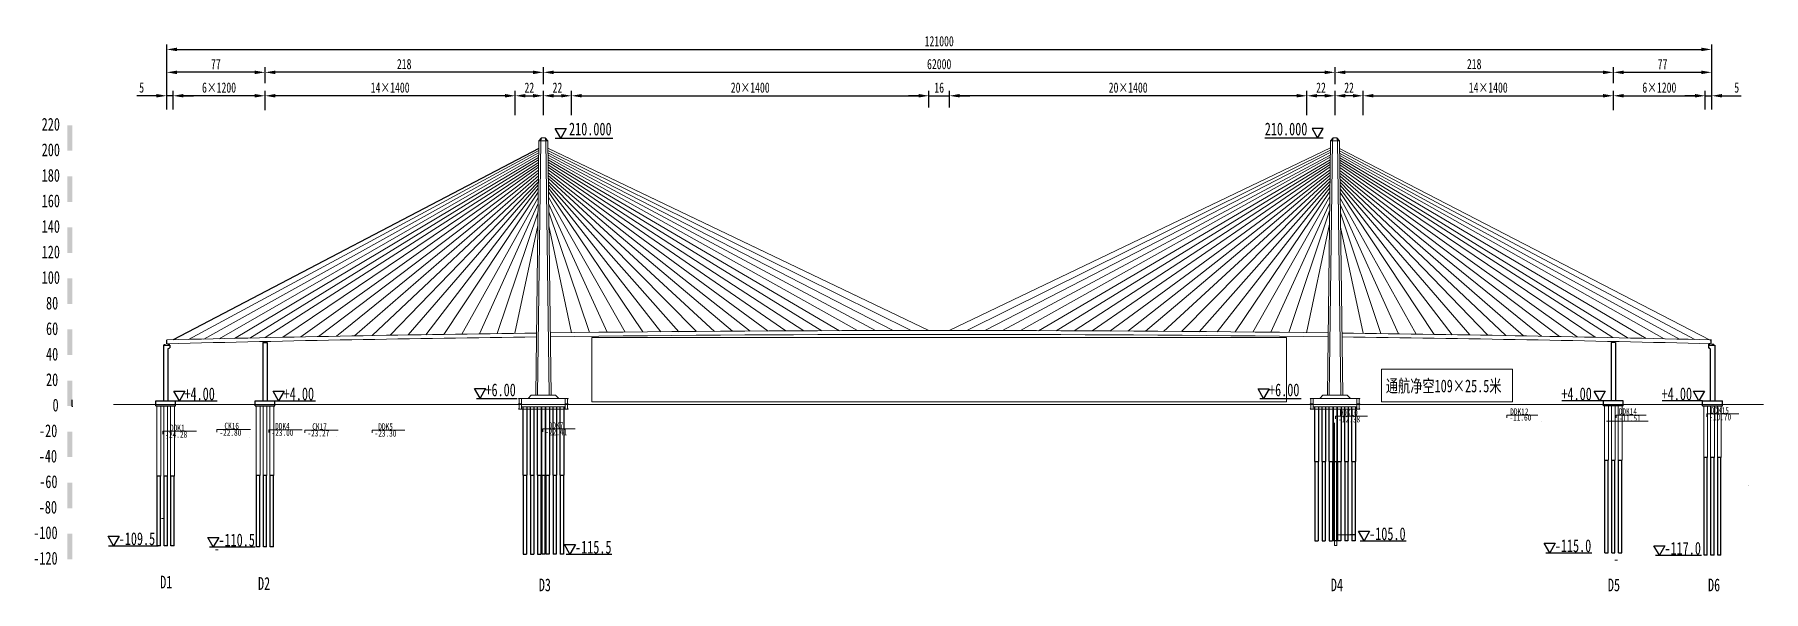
# Model space of a CAD drawing. Header units: millimetres. Extents: x 790 to 2144, y 618 to 1054.
import ezdxf

# ---------------------------------------------------------------- set-up
doc = ezdxf.new("R2010")
doc.units = ezdxf.units.MM
doc.header["$PDMODE"] = 99
doc.header["$PDSIZE"] = -50
doc.linetypes.add('dzdm$0$RICAD_LTYPE1', pattern=[0])
for name, color, linetype, lineweight in [('CX', 3, 'Continuous', 13), ('dzdm$0$GiCAD_Hatch', 7, 'Continuous', 9), ('dzdm$0$GiCAD_ZuanKong', 7, 'Continuous', 9), ('dzdm$0$LAYER8', 7, 'Continuous', 9), ('dzdm$0$PMT_CH', 7, 'Continuous', 9), ('dzdm$0$图层PMX', 7, 'Continuous', 9), ('RED', 1, 'Continuous', 13), ('SUO', 8, 'Continuous', 15), ('XX', 4, 'Continuous', 13), ('轮廓线', 1, 'Continuous', 13)]:
    doc.layers.add(name, color=color, linetype=linetype, lineweight=lineweight)
doc.styles.add('dzdm$0$Standard', font='', dxfattribs={"width": 0.7, "height": 3})
doc.styles.get("Standard").update_dxf_attribs({"font": '', "width": 0.7})
doc.styles.get('dzdm$0$Standard').set_extended_font_data('FangSong_GB2312')
doc.styles.get('Standard').set_extended_font_data('FangSong_GB2312')
doc.dimstyles.get("Standard").update_dxf_attribs({"dimscale": 4, "dimtxt": 2, "dimasz": 2, "dimexe": 1, "dimexo": 1, "dimgap": 0.6, "dimtad": 1, "dimdec": 0, "dimdsep": 46, "dimtxsty": 'Standard', "dimcen": 0.09, "dimclrd": 3, "dimclre": 3, "dimclrt": 7, "dimadec": 4, "dimazin": 2, "dimtfac": 1, "dimtdec": 0, "dimtmove": 0, "dimatfit": 3, "dimfxl": 0.18, "dimtolj": 1, "dimtzin": 0, "dimarcsym": 0})

# ---------------------------------------------------------------- blocks, each defined once
blk = doc.blocks.new('*D18')
at = {"color": 3, "lineweight": -2, "transparency": 16777216}
for p, q in [((893.6, 1010.5), (893.6, 1046.7)), ((901.6, 1042.7), (2095.6, 1042.7)), ((2103.6, 1010.5), (2103.6, 1046.7))]:
    blk.add_line(p, q, dxfattribs=at)
at = {"color": 3, "transparency": 16777216}
for points in [[(901.6, 1044.1), (901.6, 1041.4), (893.6, 1042.7)], [(2095.6, 1044.1), (2095.6, 1041.4), (2103.6, 1042.7)]]:
    blk.add_solid(points, dxfattribs=at)
at = {"layer": 'Defpoints', "color": 0, "transparency": 16777216}
for p in [(2103.6, 1042.7), (893.6, 1006.5), (2103.6, 1006.5)]:
    blk.add_point(p, dxfattribs=at)
at = {"color": 7, "transparency": 16777216, "insert": (1498.6, 1049.1), "char_height": 8, "attachment_point": 5}
blk.add_mtext('\\A1;121000', dxfattribs=at)
blk = doc.blocks.new('*D19')
at = {"color": 3, "lineweight": -2, "transparency": 16777216}
for p, q in [((1188.6, 1015.4), (1188.6, 1028.8)), ((1196.6, 1024.8), (1800.6, 1024.8)), ((1808.6, 1015.4), (1808.6, 1028.8))]:
    blk.add_line(p, q, dxfattribs=at)
at = {"color": 3, "transparency": 16777216}
for points in [[(1196.6, 1026.1), (1196.6, 1023.4), (1188.6, 1024.8)], [(1800.6, 1026.1), (1800.6, 1023.4), (1808.6, 1024.8)]]:
    blk.add_solid(points, dxfattribs=at)
at = {"layer": 'Defpoints', "color": 0, "transparency": 16777216}
for p in [(1808.6, 1024.8), (1188.6, 1011.4), (1808.6, 1011.4)]:
    blk.add_point(p, dxfattribs=at)
at = {"color": 7, "transparency": 16777216, "insert": (1498.6, 1031.2), "char_height": 8, "attachment_point": 5}
blk.add_mtext('\\A1;62000', dxfattribs=at)
blk = doc.blocks.new('*D1')
at = {"color": 3, "lineweight": -2, "transparency": 16777216}
for p, q in [((1210.6, 991.2), (1210.6, 1010.4)), ((1218.6, 1006.4), (1482.6, 1006.4)), ((1490.6, 997.2), (1490.6, 1010.4))]:
    blk.add_line(p, q, dxfattribs=at)
at = {"color": 3, "transparency": 16777216}
for points in [[(1218.6, 1007.8), (1218.6, 1005.1), (1210.6, 1006.4)], [(1482.6, 1007.8), (1482.6, 1005.1), (1490.6, 1006.4)]]:
    blk.add_solid(points, dxfattribs=at)
at = {"layer": 'Defpoints', "color": 0, "transparency": 16777216}
for p in [(1490.6, 1006.4), (1490.6, 993.2), (1210.6, 987.2)]:
    blk.add_point(p, dxfattribs=at)
at = {"color": 7, "transparency": 16777216, "insert": (1350.6, 1012.8), "char_height": 8, "attachment_point": 5}
blk.add_mtext('\\A1;20×1400', dxfattribs=at)
blk = doc.blocks.new('*D2')
at = {"color": 3, "lineweight": -2, "transparency": 16777216}
for p, q in [((1506.6, 997.2), (1506.6, 1010.4)), ((1778.6, 1006.4), (1514.6, 1006.4)), ((1786.6, 991.2), (1786.6, 1010.4))]:
    blk.add_line(p, q, dxfattribs=at)
at = {"color": 3, "transparency": 16777216}
for points in [[(1514.6, 1007.8), (1514.6, 1005.1), (1506.6, 1006.4)], [(1778.6, 1007.8), (1778.6, 1005.1), (1786.6, 1006.4)]]:
    blk.add_solid(points, dxfattribs=at)
at = {"layer": 'Defpoints', "color": 0, "transparency": 16777216}
for p in [(1506.6, 1006.4), (1506.6, 993.2), (1786.6, 987.2)]:
    blk.add_point(p, dxfattribs=at)
at = {"color": 7, "transparency": 16777216, "insert": (1646.6, 1012.8), "char_height": 8, "attachment_point": 5}
blk.add_mtext('\\A1;20×1400', dxfattribs=at)
blk = doc.blocks.new('*D3')
at = {"color": 3, "lineweight": -2, "transparency": 16777216}
for p, q in [((1482.6, 1006.4), (1474.6, 1006.4)), ((1490.6, 997.2), (1490.6, 1010.4)), ((1490.6, 1006.4), (1506.6, 1006.4)), ((1506.6, 997.2), (1506.6, 1010.4)), ((1514.6, 1006.4), (1522.6, 1006.4))]:
    blk.add_line(p, q, dxfattribs=at)
at = {"color": 3, "transparency": 16777216}
for points in [[(1482.6, 1007.8), (1482.6, 1005.1), (1490.6, 1006.4)], [(1514.6, 1007.8), (1514.6, 1005.1), (1506.6, 1006.4)]]:
    blk.add_solid(points, dxfattribs=at)
at = {"layer": 'Defpoints', "color": 0, "transparency": 16777216}
for p in [(1506.6, 1006.4), (1490.6, 993.2), (1506.6, 993.2)]:
    blk.add_point(p, dxfattribs=at)
at = {"color": 7, "transparency": 16777216, "insert": (1498.6, 1012.8), "char_height": 8, "attachment_point": 5}
blk.add_mtext('\\A1;16', dxfattribs=at)
blk = doc.blocks.new('*D4')
at = {"color": 3, "lineweight": -2, "transparency": 16777216}
for p, q in [((1188.6, 991.2), (1188.6, 1010.4)), ((1196.6, 1006.4), (1202.6, 1006.4)), ((1210.6, 991.2), (1210.6, 1010.4))]:
    blk.add_line(p, q, dxfattribs=at)
at = {"color": 3, "transparency": 16777216}
for points in [[(1196.6, 1007.8), (1196.6, 1005.1), (1188.6, 1006.4)], [(1202.6, 1007.8), (1202.6, 1005.1), (1210.6, 1006.4)]]:
    blk.add_solid(points, dxfattribs=at)
at = {"layer": 'Defpoints', "color": 0, "transparency": 16777216}
for p in [(1210.6, 1006.4), (1188.6, 987.2), (1210.6, 987.2)]:
    blk.add_point(p, dxfattribs=at)
at = {"color": 7, "transparency": 16777216, "insert": (1199.6, 1012.8), "char_height": 8, "attachment_point": 5}
blk.add_mtext('\\A1;22', dxfattribs=at)
blk = doc.blocks.new('*D5')
at = {"color": 3, "lineweight": -2, "transparency": 16777216}
for p, q in [((1166.6, 991.2), (1166.6, 1010.4)), ((1174.6, 1006.4), (1180.6, 1006.4)), ((1188.6, 991.2), (1188.6, 1010.4))]:
    blk.add_line(p, q, dxfattribs=at)
at = {"color": 3, "transparency": 16777216}
for points in [[(1174.6, 1007.8), (1174.6, 1005.1), (1166.6, 1006.4)], [(1180.6, 1007.8), (1180.6, 1005.1), (1188.6, 1006.4)]]:
    blk.add_solid(points, dxfattribs=at)
at = {"layer": 'Defpoints', "color": 0, "transparency": 16777216}
for p in [(1188.6, 1006.4), (1166.6, 987.2), (1188.6, 987.2)]:
    blk.add_point(p, dxfattribs=at)
at = {"color": 7, "transparency": 16777216, "insert": (1177.6, 1012.8), "char_height": 8, "attachment_point": 5}
blk.add_mtext('\\A1;22', dxfattribs=at)
blk = doc.blocks.new('*D6')
at = {"color": 3, "lineweight": -2, "transparency": 16777216}
for p, q in [((1808.6, 991.2), (1808.6, 1010.4)), ((1822.6, 1006.4), (1816.6, 1006.4)), ((1830.6, 991.2), (1830.6, 1010.4))]:
    blk.add_line(p, q, dxfattribs=at)
at = {"color": 3, "transparency": 16777216}
for points in [[(1816.6, 1007.8), (1816.6, 1005.1), (1808.6, 1006.4)], [(1822.6, 1007.8), (1822.6, 1005.1), (1830.6, 1006.4)]]:
    blk.add_solid(points, dxfattribs=at)
at = {"layer": 'Defpoints', "color": 0, "transparency": 16777216}
for p in [(1808.6, 1006.4), (1808.6, 987.2), (1830.6, 987.2)]:
    blk.add_point(p, dxfattribs=at)
at = {"color": 7, "transparency": 16777216, "insert": (1819.6, 1012.8), "char_height": 8, "attachment_point": 5}
blk.add_mtext('\\A1;22', dxfattribs=at)
blk = doc.blocks.new('*D7')
at = {"color": 3, "lineweight": -2, "transparency": 16777216}
for p, q in [((1786.6, 991.2), (1786.6, 1010.4)), ((1800.6, 1006.4), (1794.6, 1006.4)), ((1808.6, 991.2), (1808.6, 1010.4))]:
    blk.add_line(p, q, dxfattribs=at)
at = {"color": 3, "transparency": 16777216}
for points in [[(1794.6, 1007.8), (1794.6, 1005.1), (1786.6, 1006.4)], [(1800.6, 1007.8), (1800.6, 1005.1), (1808.6, 1006.4)]]:
    blk.add_solid(points, dxfattribs=at)
at = {"layer": 'Defpoints', "color": 0, "transparency": 16777216}
for p in [(1786.6, 1006.4), (1786.6, 987.2), (1808.6, 987.2)]:
    blk.add_point(p, dxfattribs=at)
at = {"color": 7, "transparency": 16777216, "insert": (1797.6, 1012.8), "char_height": 8, "attachment_point": 5}
blk.add_mtext('\\A1;22', dxfattribs=at)
blk = doc.blocks.new('*D8')
at = {"color": 3, "lineweight": -2, "transparency": 16777216}
for p, q in [((893.6, 1021.8), (893.6, 1028.8)), ((962.6, 1024.8), (901.6, 1024.8)), ((970.6, 1021.8), (970.6, 1028.8))]:
    blk.add_line(p, q, dxfattribs=at)
at = {"color": 3, "transparency": 16777216}
for points in [[(901.6, 1026.1), (901.6, 1023.4), (893.6, 1024.8)], [(962.6, 1026.1), (962.6, 1023.4), (970.6, 1024.8)]]:
    blk.add_solid(points, dxfattribs=at)
at = {"layer": 'Defpoints', "color": 0, "transparency": 16777216}
for p in [(893.6, 1024.8), (893.6, 1017.8), (970.6, 1017.8)]:
    blk.add_point(p, dxfattribs=at)
at = {"color": 7, "transparency": 16777216, "insert": (932.1, 1031.2), "char_height": 8, "attachment_point": 5}
blk.add_mtext('\\A1;77', dxfattribs=at)
blk = doc.blocks.new('*D9')
at = {"color": 3, "lineweight": -2, "transparency": 16777216}
for p, q in [((970.6, 995.2), (970.6, 1010.4)), ((1158.6, 1006.4), (978.6, 1006.4)), ((1166.6, 995.2), (1166.6, 1010.4))]:
    blk.add_line(p, q, dxfattribs=at)
at = {"color": 3, "transparency": 16777216}
for points in [[(978.6, 1007.8), (978.6, 1005.1), (970.6, 1006.4)], [(1158.6, 1007.8), (1158.6, 1005.1), (1166.6, 1006.4)]]:
    blk.add_solid(points, dxfattribs=at)
at = {"layer": 'Defpoints', "color": 0, "transparency": 16777216}
for p in [(970.6, 1006.4), (970.6, 991.2), (1166.6, 991.2)]:
    blk.add_point(p, dxfattribs=at)
at = {"color": 7, "transparency": 16777216, "insert": (1068.6, 1012.8), "char_height": 8, "attachment_point": 5}
blk.add_mtext('\\A1;14×1400', dxfattribs=at)
blk = doc.blocks.new('*D10')
at = {"color": 3, "lineweight": -2, "transparency": 16777216}
for p, q in [((898.6, 1001.2), (898.6, 1010.4)), ((962.6, 1006.4), (906.6, 1006.4)), ((970.6, 1001.2), (970.6, 1010.4))]:
    blk.add_line(p, q, dxfattribs=at)
at = {"color": 3, "transparency": 16777216}
for points in [[(906.6, 1007.8), (906.6, 1005.1), (898.6, 1006.4)], [(962.6, 1007.8), (962.6, 1005.1), (970.6, 1006.4)]]:
    blk.add_solid(points, dxfattribs=at)
at = {"layer": 'Defpoints', "color": 0, "transparency": 16777216}
for p in [(898.6, 1006.4), (898.6, 997.2), (970.6, 997.2)]:
    blk.add_point(p, dxfattribs=at)
at = {"color": 7, "transparency": 16777216, "insert": (934.6, 1012.8), "char_height": 8, "attachment_point": 5}
blk.add_mtext('\\A1;6×1200', dxfattribs=at)
blk = doc.blocks.new('*D11')
at = {"color": 3, "lineweight": -2, "transparency": 16777216}
for p, q in [((885.6, 1006.4), (870.3, 1006.4)), ((893.6, 995.6), (893.6, 1010.4)), ((898.6, 1006.4), (893.6, 1006.4)), ((898.6, 995.6), (898.6, 1010.4)), ((906.6, 1006.4), (914.6, 1006.4))]:
    blk.add_line(p, q, dxfattribs=at)
at = {"color": 3, "transparency": 16777216}
for points in [[(885.6, 1007.8), (885.6, 1005.1), (893.6, 1006.4)], [(906.6, 1007.8), (906.6, 1005.1), (898.6, 1006.4)]]:
    blk.add_solid(points, dxfattribs=at)
at = {"layer": 'Defpoints', "color": 0, "transparency": 16777216}
for p in [(893.6, 1006.4), (893.6, 991.6), (898.6, 991.6)]:
    blk.add_point(p, dxfattribs=at)
at = {"color": 7, "transparency": 16777216, "insert": (874, 1012.8), "char_height": 8, "attachment_point": 5}
blk.add_mtext('\\A1;5', dxfattribs=at)
blk = doc.blocks.new('*D12')
at = {"color": 3, "lineweight": -2, "transparency": 16777216}
for p, q in [((2026.6, 1021.8), (2026.6, 1028.8)), ((2034.6, 1024.8), (2095.6, 1024.8)), ((2103.6, 1021.8), (2103.6, 1028.8))]:
    blk.add_line(p, q, dxfattribs=at)
at = {"color": 3, "transparency": 16777216}
for points in [[(2034.6, 1026.1), (2034.6, 1023.4), (2026.6, 1024.8)], [(2095.6, 1026.1), (2095.6, 1023.4), (2103.6, 1024.8)]]:
    blk.add_solid(points, dxfattribs=at)
at = {"layer": 'Defpoints', "color": 0, "transparency": 16777216}
for p in [(2026.6, 1017.8), (2103.6, 1024.8), (2103.6, 1017.8)]:
    blk.add_point(p, dxfattribs=at)
at = {"color": 7, "transparency": 16777216, "insert": (2065.1, 1031.2), "char_height": 8, "attachment_point": 5}
blk.add_mtext('\\A1;77', dxfattribs=at)
blk = doc.blocks.new('*D13')
at = {"color": 3, "lineweight": -2, "transparency": 16777216}
for p, q in [((2090.6, 1006.4), (2082.6, 1006.4)), ((2098.6, 995.6), (2098.6, 1010.4)), ((2098.6, 1006.4), (2103.6, 1006.4)), ((2103.6, 995.6), (2103.6, 1010.4)), ((2111.6, 1006.4), (2126.8, 1006.4))]:
    blk.add_line(p, q, dxfattribs=at)
at = {"color": 3, "transparency": 16777216}
for points in [[(2090.6, 1007.8), (2090.6, 1005.1), (2098.6, 1006.4)], [(2111.6, 1007.8), (2111.6, 1005.1), (2103.6, 1006.4)]]:
    blk.add_solid(points, dxfattribs=at)
at = {"layer": 'Defpoints', "color": 0, "transparency": 16777216}
for p in [(2103.6, 1006.4), (2098.6, 991.6), (2103.6, 991.6)]:
    blk.add_point(p, dxfattribs=at)
at = {"color": 7, "transparency": 16777216, "insert": (2123.2, 1012.8), "char_height": 8, "attachment_point": 5}
blk.add_mtext('\\A1;5', dxfattribs=at)
blk = doc.blocks.new('*D14')
at = {"color": 3, "lineweight": -2, "transparency": 16777216}
for p, q in [((2026.6, 1001.2), (2026.6, 1010.4)), ((2034.6, 1006.4), (2090.6, 1006.4)), ((2098.6, 1001.2), (2098.6, 1010.4))]:
    blk.add_line(p, q, dxfattribs=at)
at = {"color": 3, "transparency": 16777216}
for points in [[(2034.6, 1007.8), (2034.6, 1005.1), (2026.6, 1006.4)], [(2090.6, 1007.8), (2090.6, 1005.1), (2098.6, 1006.4)]]:
    blk.add_solid(points, dxfattribs=at)
at = {"layer": 'Defpoints', "color": 0, "transparency": 16777216}
for p in [(2098.6, 1006.4), (2026.6, 997.2), (2098.6, 997.2)]:
    blk.add_point(p, dxfattribs=at)
at = {"color": 7, "transparency": 16777216, "insert": (2062.6, 1012.8), "char_height": 8, "attachment_point": 5}
blk.add_mtext('\\A1;6×1200', dxfattribs=at)
blk = doc.blocks.new('*D15')
at = {"color": 3, "lineweight": -2, "transparency": 16777216}
for p, q in [((1830.6, 995.2), (1830.6, 1010.4)), ((1838.6, 1006.4), (2018.6, 1006.4)), ((2026.6, 995.2), (2026.6, 1010.4))]:
    blk.add_line(p, q, dxfattribs=at)
at = {"color": 3, "transparency": 16777216}
for points in [[(1838.6, 1007.8), (1838.6, 1005.1), (1830.6, 1006.4)], [(2018.6, 1007.8), (2018.6, 1005.1), (2026.6, 1006.4)]]:
    blk.add_solid(points, dxfattribs=at)
at = {"layer": 'Defpoints', "color": 0, "transparency": 16777216}
for p in [(2026.6, 1006.4), (1830.6, 991.2), (2026.6, 991.2)]:
    blk.add_point(p, dxfattribs=at)
at = {"color": 7, "transparency": 16777216, "insert": (1928.6, 1012.8), "char_height": 8, "attachment_point": 5}
blk.add_mtext('\\A1;14×1400', dxfattribs=at)
blk = doc.blocks.new('*D16')
at = {"color": 3, "lineweight": -2, "transparency": 16777216}
for p, q in [((970.6, 1016.4), (970.6, 1028.8)), ((1180.6, 1024.8), (978.6, 1024.8)), ((1188.6, 1021.4), (1188.6, 1028.8))]:
    blk.add_line(p, q, dxfattribs=at)
at = {"color": 3, "transparency": 16777216}
for points in [[(978.6, 1026.1), (978.6, 1023.4), (970.6, 1024.8)], [(1180.6, 1026.1), (1180.6, 1023.4), (1188.6, 1024.8)]]:
    blk.add_solid(points, dxfattribs=at)
at = {"layer": 'Defpoints', "color": 0, "transparency": 16777216}
for p in [(970.6, 1024.8), (1188.6, 1017.4), (970.6, 1012.4)]:
    blk.add_point(p, dxfattribs=at)
at = {"color": 7, "transparency": 16777216, "insert": (1079.6, 1031.2), "char_height": 8, "attachment_point": 5}
blk.add_mtext('\\A1;218', dxfattribs=at)
blk = doc.blocks.new('*D17')
at = {"color": 3, "lineweight": -2, "transparency": 16777216}
for p, q in [((1808.6, 1016.4), (1808.6, 1028.8)), ((2018.6, 1024.8), (1816.6, 1024.8)), ((2026.6, 1016.4), (2026.6, 1028.8))]:
    blk.add_line(p, q, dxfattribs=at)
at = {"color": 3, "transparency": 16777216}
for points in [[(1816.6, 1026.1), (1816.6, 1023.4), (1808.6, 1024.8)], [(2018.6, 1026.1), (2018.6, 1023.4), (2026.6, 1024.8)]]:
    blk.add_solid(points, dxfattribs=at)
at = {"layer": 'Defpoints', "color": 0, "transparency": 16777216}
for p in [(1808.6, 1024.8), (1808.6, 1012.4), (2026.6, 1012.4)]:
    blk.add_point(p, dxfattribs=at)
at = {"color": 7, "transparency": 16777216, "insert": (1917.6, 1031.2), "char_height": 8, "attachment_point": 5}
blk.add_mtext('\\A1;218', dxfattribs=at)

msp = doc.modelspace()

# ---------------------------------------------------------------- linework, layer by layer
at = {"color": 1}
for p, q in [((1185, 965.2), (898.6, 815.2)), ((893.8, 812.1), (893.8, 815.1)), ((2103.3, 812.1), (2103.3, 815.1)), ((2019.7, 720.9), (2022.7, 720.9)), ((2020, 648.4), (2020, 720.9)), ((2022.5, 648.4), (2022.5, 720.9)), ((2025.1, 720.9), (2028.1, 720.9)), ((2025.3, 648.4), (2025.3, 720.9)), ((2027.8, 648.4), (2027.8, 720.9)), ((2030.4, 720.9), (2033.4, 720.9)), ((2030.7, 648.4), (2030.7, 720.9)), ((2033.2, 648.4), (2033.2, 720.9)), ((2100.4, 722.9), (2097.4, 722.9)), ((2097.6, 646.4), (2097.6, 722.9)), ((2100.1, 646.4), (2100.1, 722.9)), ((2105.7, 722.9), (2102.7, 722.9)), ((2103, 646.4), (2103, 722.9)), ((2105.5, 646.4), (2105.5, 722.9)), ((2111.1, 722.9), (2108.1, 722.9)), ((2108.3, 646.4), (2108.3, 722.9)), ((2110.8, 646.4), (2110.8, 722.9)), ((889, 708.4), (886, 708.4)), ((886.2, 653.9), (886.2, 708.4)), ((888.7, 653.9), (888.7, 708.4)), ((894.3, 708.4), (891.3, 708.4)), ((891.6, 653.9), (891.6, 708.4)), ((894.1, 653.9), (894.1, 708.4)), ((899.7, 708.4), (896.7, 708.4)), ((896.9, 653.9), (896.9, 708.4)), ((899.4, 653.9), (899.4, 708.4)), ((966.7, 708.9), (963.7, 708.9)), ((964, 652.9), (964, 708.9)), ((966.5, 652.9), (966.5, 708.9)), ((972.1, 708.9), (969.1, 708.9)), ((969.3, 652.9), (969.3, 708.9)), ((971.8, 652.9), (971.8, 708.9)), ((977.4, 708.9), (974.4, 708.9)), ((974.7, 652.9), (974.7, 708.9)), ((977.2, 652.9), (977.2, 708.9)), ((888.7, 653.9), (886.2, 653.9)), ((894.1, 653.9), (891.6, 653.9)), ((899.4, 653.9), (896.9, 653.9)), ((966.5, 652.9), (964, 652.9)), ((971.8, 652.9), (969.3, 652.9)), ((977.2, 652.9), (974.7, 652.9)), ((2020, 648.4), (2022.5, 648.4)), ((2025.3, 648.4), (2027.8, 648.4)), ((2030.7, 648.4), (2033.2, 648.4)), ((2100.1, 646.4), (2097.6, 646.4)), ((2105.5, 646.4), (2103, 646.4)), ((2110.8, 646.4), (2108.3, 646.4))]:
    msp.add_line(p, q, dxfattribs=at)
for p, q in [((1197.9, 973.3), (1243, 973.3)), ((1799.3, 973.3), (1753.6, 973.3)), ((819.6, 763.3), (819.6, 768.3)), ((819.6, 763.3), (819.6, 764.5)), ((819.6, 763.3), (819.6, 762.6)), ((900.6, 767.4), (933.2, 767.4)), ((978.3, 767.4), (1010.2, 767.4)), ((1136.1, 769.3), (1168.2, 769.3)), ((1749.8, 769.3), (1782.2, 769.3)), ((2018.8, 767.4), (1986.2, 767.4)), ((2096.5, 767.4), (2064.8, 767.4)), ((1062.5, 739.4), (1062.6, 739.4)), ((847.9, 653.9), (886.8, 653.9)), ((927.2, 652.9), (962.9, 652.9)), ((1828.4, 657.8), (1864.2, 657.8)), ((1206.5, 647.3), (1242.3, 647.3)), ((1973.8, 648.4), (2009.6, 648.4)), ((2059.7, 646.4), (2095.5, 646.4))]:
    msp.add_line(p, q)
at = {"color": 1, "ltscale": 0.5}
for p, q in [((968.8, 813.1), (968.8, 767.4)), ((968.8, 813.1), (972.3, 813.1)), ((969.1, 813.1), (970.6, 813.1)), ((971.1, 813.4), (970.1, 813.4)), ((970.1, 813.1), (970.1, 813.4)), ((971.1, 813.1), (971.1, 813.4)), ((972.3, 813.1), (972.3, 767.4)), ((2028.3, 813.1), (2024.8, 813.1)), ((2024.8, 813.1), (2024.8, 767.4)), ((2026.1, 813.1), (2026.1, 813.4)), ((2026.1, 813.4), (2027.1, 813.4)), ((2028.1, 813.1), (2026.6, 813.1)), ((2027.1, 813.1), (2027.1, 813.4)), ((2028.3, 813.1), (2028.3, 767.4)), ((891.1, 811), (891.1, 767.4)), ((891.1, 811), (896, 811)), ((891.5, 811.6), (892.3, 811.6)), ((891.5, 811), (891.5, 811.6)), ((892.3, 811), (892.3, 811.6)), ((894.6, 808.1), (896, 809)), ((894.6, 808.1), (894.6, 767.4)), ((895, 811), (895, 812)), ((895, 812), (895.8, 812)), ((895.8, 811), (895.8, 812)), ((896, 811), (896, 809)), ((2101, 811), (2101, 809)), ((2101, 811), (2106, 811)), ((2102.5, 808.1), (2101, 809)), ((2102.2, 812), (2101.4, 812)), ((2101.4, 811), (2101.4, 812)), ((2102.2, 811), (2102.2, 812)), ((2102.5, 808.1), (2102.5, 767.4)), ((2105.2, 811.5), (2104, 811.5)), ((2104, 811), (2104, 811.5)), ((2105.2, 811), (2105.2, 811.5)), ((2106, 811), (2106, 767.4)), ((885.1, 763.4), (885.1, 767.4)), ((885.1, 767.4), (900.6, 767.4)), ((885.1, 763.4), (885.1, 767.4)), ((885.1, 767.4), (900.6, 767.4)), ((885.1, 763.4), (900.6, 763.4)), ((885.1, 763.4), (900.6, 763.4)), ((900.6, 763.4), (900.6, 767.4)), ((900.6, 763.4), (900.6, 767.4)), ((962.8, 763.4), (962.8, 767.4)), ((962.8, 767.4), (978.3, 767.4)), ((962.8, 763.4), (978.3, 763.4)), ((978.3, 763.4), (978.3, 767.4)), ((2034.3, 767.4), (2018.8, 767.4)), ((2018.8, 763.4), (2018.8, 767.4)), ((2034.3, 763.4), (2018.8, 763.4)), ((2034.3, 763.4), (2034.3, 767.4)), ((2096.5, 767.4), (2112, 767.4)), ((2096.5, 763.4), (2096.5, 767.4)), ((2096.5, 763.4), (2112, 763.4)), ((2112, 763.4), (2112, 767.4))]:
    msp.add_line(p, q, dxfattribs=at)
at = {"color": 1, "linetype": 'Continuous'}
for p, q in [((1172.6, 762.8), (1172.6, 709.3)), ((1175.6, 762.8), (1175.6, 709.3)), ((1178.2, 762.8), (1178.2, 709.3)), ((1181.2, 762.8), (1181.2, 709.3)), ((1183.8, 762.8), (1183.8, 709.3)), ((1186.8, 762.8), (1186.8, 709.3)), ((1187.1, 762.8), (1187.1, 709.3)), ((1190.1, 762.8), (1190.1, 709.3)), ((1190.3, 762.8), (1190.3, 709.3)), ((1193.3, 762.8), (1193.3, 709.3)), ((1196, 762.8), (1196, 709.3)), ((1199, 762.8), (1199, 709.3)), ((1201.6, 762.8), (1201.6, 709.3)), ((1204.6, 762.8), (1204.6, 709.3)), ((1792.6, 762.8), (1792.6, 719.8)), ((1795.6, 762.8), (1795.6, 719.8)), ((1798.2, 762.8), (1798.2, 719.8)), ((1801.2, 762.8), (1801.2, 719.8)), ((1803.8, 762.8), (1803.8, 719.8)), ((1806.8, 762.8), (1806.8, 719.8)), ((1807.1, 762.8), (1807.1, 719.8)), ((1810.1, 762.8), (1810.1, 719.8)), ((1810.3, 762.8), (1810.3, 719.8)), ((1813.3, 762.8), (1813.3, 719.8)), ((1816, 762.8), (1816, 719.8)), ((1819, 762.8), (1819, 719.8)), ((1821.6, 762.8), (1821.6, 719.8)), ((1824.6, 762.8), (1824.6, 719.8)), ((1792.6, 719.8), (1795.6, 719.8)), ((1792.8, 719.8), (1792.8, 657.8)), ((1795.3, 719.8), (1795.3, 657.8)), ((1798.2, 719.8), (1801.2, 719.8)), ((1798.5, 719.8), (1798.5, 657.8)), ((1801, 719.8), (1801, 657.8)), ((1803.8, 719.8), (1806.8, 719.8)), ((1804.1, 719.8), (1804.1, 657.8)), ((1806.6, 719.8), (1806.6, 657.8)), ((1807.1, 719.8), (1810.1, 719.8)), ((1807.3, 719.8), (1807.3, 657.8)), ((1809.8, 719.8), (1809.8, 657.8)), ((1810.3, 719.8), (1813.3, 719.8)), ((1810.6, 719.8), (1810.6, 657.8)), ((1813.1, 719.8), (1813.1, 657.8)), ((1816, 719.8), (1819, 719.8)), ((1816.2, 719.8), (1816.2, 657.8)), ((1818.7, 719.8), (1818.7, 657.8)), ((1821.6, 719.8), (1824.6, 719.8)), ((1821.8, 719.8), (1821.8, 657.8)), ((1824.3, 719.8), (1824.3, 657.8)), ((1172.6, 709.3), (1175.6, 709.3)), ((1172.8, 709.3), (1172.8, 647.3)), ((1175.3, 709.3), (1175.3, 647.3)), ((1178.2, 709.3), (1181.2, 709.3)), ((1178.5, 709.3), (1178.5, 647.3)), ((1181, 709.3), (1181, 647.3)), ((1183.8, 709.3), (1186.8, 709.3)), ((1184.1, 709.3), (1184.1, 647.3)), ((1186.6, 709.3), (1186.6, 647.3)), ((1187.1, 709.3), (1190.1, 709.3)), ((1187.3, 709.3), (1187.3, 647.3)), ((1189.8, 709.3), (1189.8, 647.3)), ((1190.3, 709.3), (1193.3, 709.3)), ((1190.6, 709.3), (1190.6, 647.3)), ((1193.1, 709.3), (1193.1, 647.3)), ((1196, 709.3), (1199, 709.3)), ((1196.2, 709.3), (1196.2, 647.3)), ((1198.7, 709.3), (1198.7, 647.3)), ((1201.6, 709.3), (1204.6, 709.3)), ((1201.8, 709.3), (1201.8, 647.3)), ((1204.3, 709.3), (1204.3, 647.3)), ((1792.8, 657.8), (1795.3, 657.8)), ((1792.8, 657.8), (1795.3, 657.8)), ((1798.5, 657.8), (1801, 657.8)), ((1798.5, 657.8), (1801, 657.8)), ((1804.1, 657.8), (1806.6, 657.8)), ((1804.1, 657.8), (1806.6, 657.8)), ((1809.8, 657.8), (1807.3, 657.8)), ((1809.8, 657.8), (1807.3, 657.8)), ((1813.1, 657.8), (1810.6, 657.8)), ((1813.1, 657.8), (1810.6, 657.8)), ((1818.7, 657.8), (1816.2, 657.8)), ((1818.7, 657.8), (1816.2, 657.8)), ((1824.3, 657.8), (1821.8, 657.8)), ((1824.3, 657.8), (1821.8, 657.8)), ((1172.8, 647.3), (1175.3, 647.3)), ((1172.8, 647.3), (1175.3, 647.3)), ((1178.5, 647.3), (1181, 647.3)), ((1178.5, 647.3), (1181, 647.3)), ((1184.1, 647.3), (1186.6, 647.3)), ((1184.1, 647.3), (1186.6, 647.3)), ((1189.8, 647.3), (1187.3, 647.3)), ((1189.8, 647.3), (1187.3, 647.3)), ((1193.1, 647.3), (1190.6, 647.3)), ((1193.1, 647.3), (1190.6, 647.3)), ((1198.7, 647.3), (1196.2, 647.3)), ((1198.7, 647.3), (1196.2, 647.3)), ((1204.3, 647.3), (1201.8, 647.3)), ((1204.3, 647.3), (1201.8, 647.3))]:
    msp.add_line(p, q, dxfattribs=at)
at = {"linetype": 'Continuous', "const_width": 0.05}
for points in [[(815.8, 983.3), (815.8, 803.3)], [(819.6, 983.3), (819.6, 963.3)], [(815.8, 963.3), (815.8, 763.3)], [(819.6, 963.3), (819.6, 923.3)], [(819.6, 963.3), (819.6, 923.3)], [(819.6, 923.3), (819.6, 883.3)], [(819.6, 883.3), (819.6, 843.3)], [(819.6, 843.3), (819.6, 803.3)], [(819.6, 843.3), (819.6, 803.3)], [(819.6, 803.3), (819.6, 763.3)], [(815.8, 763.3), (815.8, 643.3)], [(819.6, 763.3), (819.6, 723.3)], [(819.6, 763.3), (819.6, 643.3)], [(819.6, 723.3), (819.6, 683.3)], [(819.6, 683.3), (819.6, 643.3)]]:
    msp.add_lwpolyline(points, dxfattribs=at)
for points in [[(1202.2, 973.3), (1197.8, 980.8), (1206.5, 980.8)], [(1795, 973.3), (1799.3, 980.8), (1790.7, 980.8)], [(903.5, 767.4), (899.2, 774.9), (907.8, 774.9)], [(981.2, 767.4), (976.9, 774.9), (985.6, 774.9)], [(1139, 769.5), (1134.7, 777), (1143.3, 777)], [(1752.7, 769.3), (1748.4, 776.8), (1757, 776.8)], [(2015.9, 767.4), (2011.6, 774.9), (2020.3, 774.9)], [(2093.6, 767.4), (2089.3, 774.9), (2097.9, 774.9)], [(1831.3, 657.8), (1827, 665.3), (1835.6, 665.3)], [(852, 653.9), (847.7, 661.4), (856.3, 661.4)], [(930.1, 652.9), (925.8, 660.4), (934.5, 660.4)], [(1209.4, 647.3), (1205.1, 654.8), (1213.8, 654.8)], [(1976.8, 648.4), (1972.4, 655.9), (1981.1, 655.9)], [(2062.7, 646.4), (2058.3, 653.9), (2067, 653.9)]]:
    msp.add_lwpolyline(points, close=True)
at = {"linetype": 'Continuous'}
for points in [[(819.6, 983.3), (819.6, 963.3), (815.8, 983.3), (815.8, 963.3)], [(819.6, 943.3), (819.6, 923.3), (815.8, 943.3), (815.8, 923.3)], [(819.6, 903.3), (819.6, 883.3), (815.8, 903.3), (815.8, 883.3)], [(819.6, 863.3), (819.6, 843.3), (815.8, 863.3), (815.8, 843.3)], [(819.6, 823.3), (819.6, 803.3), (815.8, 823.3), (815.8, 803.3)], [(819.6, 823.3), (819.6, 803.3), (815.8, 823.3), (815.8, 803.3)], [(819.6, 783.3), (819.6, 763.3), (815.8, 783.3), (815.8, 763.3)], [(819.6, 743.3), (819.6, 723.3), (815.8, 743.3), (815.8, 723.3)], [(819.6, 703.3), (819.6, 683.3), (815.8, 703.3), (815.8, 683.3)], [(819.6, 663.3), (819.6, 643.3), (815.8, 663.3), (815.8, 643.3)]]:
    msp.add_solid(points, dxfattribs=at)
at = {"layer": 'CX', "color": 1, "linetype": 'Continuous'}
for p, q in [((1185.1, 971), (1182.6, 771.8)), ((1186.6, 971), (1184.1, 771.8)), ((1187.1, 973.4), (1185.1, 971)), ((1186.6, 971), (1185.1, 971)), ((1187.1, 973.4), (1186.6, 971)), ((1190.6, 971), (1186.6, 971)), ((1190.1, 973.4), (1192.1, 971)), ((1190.1, 973.4), (1190.6, 971)), ((1193.1, 771.8), (1190.6, 971)), ((1192.1, 971), (1190.6, 971)), ((1194.6, 771.8), (1192.1, 971)), ((1805.1, 971), (1802.6, 771.8)), ((1806.6, 971), (1804.1, 771.8)), ((1807.1, 973.4), (1805.1, 971)), ((1805.1, 971), (1806.6, 971)), ((1807.1, 973.4), (1806.6, 971)), ((1806.6, 971), (1810.6, 971)), ((1810.1, 973.4), (1810.6, 971)), ((1810.1, 973.4), (1812.1, 971)), ((1810.6, 971), (1813.1, 771.8)), ((1810.6, 971), (1812.1, 971)), ((1812.1, 971), (1814.6, 771.8)), ((1179.1, 771.8), (1176.6, 769.3)), ((1179.1, 771.8), (1198.1, 771.8)), ((1198.1, 771.8), (1200.6, 769.3)), ((1799.1, 771.8), (1796.6, 769.3)), ((1799.1, 771.8), (1818.1, 771.8)), ((1818.1, 771.8), (1820.6, 769.3)), ((1205.6, 769.3), (1171.6, 769.3)), ((1171.6, 769.3), (1171.6, 762.8)), ((1205.6, 762.8), (1171.6, 762.8)), ((1205.6, 769.3), (1205.6, 762.8)), ((1791.6, 769.3), (1791.6, 762.8)), ((1825.6, 769.3), (1791.6, 769.3)), ((1825.6, 762.8), (1791.6, 762.8)), ((1825.6, 769.3), (1825.6, 762.8))]:
    msp.add_line(p, q, dxfattribs=at)
at = {"layer": 'dzdm$0$GiCAD_Hatch', "color": 7}
msp.add_line((2097.4, 720.9), (2097.4, 720.9), dxfattribs=at)
at = {"layer": 'dzdm$0$GiCAD_ZuanKong', "color": 1, "linetype": 'Continuous'}
for p, q in [((932.9, 742.8), (932.9, 745)), ((959.1, 745), (932.9, 745)), ((973.7, 742.6), (973.7, 744.8)), ((999.7, 744.8), (973.7, 744.8)), ((1188.1, 743.2), (1188.1, 745.4)), ((1213.5, 745.4), (1188.1, 745.4)), ((1834.1, 755.5), (1809.1, 755.5)), ((1809.1, 753.2), (1809.1, 755.5)), ((1943.2, 754), (1943.2, 756.2)), ((1967.4, 756.2), (1943.2, 756.2)), ((2028.8, 754.1), (2028.8, 756.3)), ((2052.2, 756.3), (2028.8, 756.3)), ((2099.7, 754.9), (2099.7, 757.1)), ((2124.9, 757.1), (2099.7, 757.1)), ((890.5, 741.3), (890.5, 743.6)), ((916.9, 743.6), (890.5, 743.6)), ((1001.8, 742.3), (1001.8, 744.5)), ((1027.8, 744.5), (1001.8, 744.5)), ((1080.2, 744.5), (1054.4, 744.5)), ((1054.4, 742.3), (1054.4, 744.5))]:
    msp.add_line(p, q, dxfattribs=at)
at = {"layer": 'dzdm$0$GiCAD_ZuanKong', "color": 5}
for p, q in [((1808.1, 750.2), (1808.1, 654)), ((1810.1, 654), (1810.1, 750.2)), ((931.9, 650.8), (933.9, 650.8)), ((1808.1, 654), (1810.1, 654)), ((2027.8, 642.6), (2029.8, 642.6))]:
    msp.add_line(p, q, dxfattribs=at)
at = {"layer": 'dzdm$0$LAYER8', "color": 1, "linetype": 'dzdm$0$RICAD_LTYPE1'}
for p, q in [((1808.4, 750), (1808.4, 750)), ((1970.4, 750.9), (1970.4, 750.9)), ((2038.4, 751.4), (2038.4, 751.4)), ((2103.4, 751.8), (2103.4, 751.8)), ((2103.4, 751.8), (2103.4, 751.8)), ((893.3, 738), (893.3, 738)), ((893.3, 738), (893.3, 738)), ((893.4, 738), (893.4, 738)), ((893.4, 738), (893.4, 738)), ((958.4, 738.8), (958.4, 738.8)), ((1026.4, 739.4), (1026.4, 739.4))]:
    msp.add_line(p, q, dxfattribs=at)
at = {"layer": 'dzdm$0$图层PMX'}
msp.add_line((2021.1, 751.5), (2053.8, 751.6), dxfattribs=at)
at = {"layer": 'dzdm$0$图层PMX', "color": 66}
for p, q in [((2132.3, 701.4), (2132.4, 701.4)), ((2132.8, 701.4), (2132.8, 701.4))]:
    msp.add_line(p, q, dxfattribs=at)
at = {"layer": 'dzdm$0$图层PMX'}
for points in [[(889.5, 675.1), (890.3, 675.1), (891.1, 675.1), (891.9, 675.1)], [(1810.2, 662.3), (1814.9, 662.4), (1819.6, 662.5), (1824.3, 662.7)], [(1810.2, 662.3), (1814.9, 662.4), (1819.6, 662.5), (1824.3, 662.5)]]:
    msp.add_open_spline(points, degree=3, dxfattribs=at)
at = {"layer": 'RED', "linetype": 'Continuous'}
for p, q in [((1187.1, 973.4), (1190.1, 973.4)), ((1810.1, 973.4), (1807.1, 973.4)), ((1169.2, 769.1), (1169.6, 769.1)), ((1169.2, 764.9), (1169.6, 764.9)), ((1169.2, 761), (1169.6, 761)), ((1169.6, 769.3), (1169.4, 769.3)), ((1169.4, 769), (1169.6, 769)), ((1169.6, 765.1), (1169.4, 765.1)), ((1169.4, 764.7), (1169.6, 764.7)), ((1169.6, 761.2), (1169.4, 761.2)), ((1169.4, 760.8), (1169.6, 760.8)), ((1207.6, 769.3), (1207.8, 769.3)), ((1207.9, 769.1), (1207.6, 769.1)), ((1207.8, 769), (1207.6, 769)), ((1207.6, 765.1), (1207.8, 765.1)), ((1207.9, 764.9), (1207.6, 764.9)), ((1207.8, 764.7), (1207.6, 764.7)), ((1207.6, 761.2), (1207.8, 761.2)), ((1207.9, 761), (1207.6, 761)), ((1207.8, 760.8), (1207.6, 760.8)), ((1789.2, 769.1), (1789.6, 769.1)), ((1789.2, 764.9), (1789.6, 764.9)), ((1789.2, 761), (1789.6, 761)), ((1789.6, 769.3), (1789.4, 769.3)), ((1789.4, 769), (1789.6, 769)), ((1789.6, 765.1), (1789.4, 765.1)), ((1789.4, 764.7), (1789.6, 764.7)), ((1789.6, 761.2), (1789.4, 761.2)), ((1789.4, 760.8), (1789.6, 760.8)), ((1827.6, 769.3), (1827.8, 769.3)), ((1827.9, 769.1), (1827.6, 769.1)), ((1827.8, 769), (1827.6, 769)), ((1827.6, 765.1), (1827.8, 765.1)), ((1827.9, 764.9), (1827.6, 764.9)), ((1827.8, 764.7), (1827.6, 764.7)), ((1827.6, 761.2), (1827.8, 761.2)), ((1827.9, 761), (1827.6, 761)), ((1827.8, 760.8), (1827.6, 760.8))]:
    msp.add_line(p, q, dxfattribs=at)
at = {"layer": 'RED', "color": 1, "linetype": 'Continuous'}
for p, q in [((886, 763.4), (886, 708.4)), ((889, 763.4), (889, 708.4)), ((891.3, 763.4), (891.3, 708.4)), ((894.3, 763.4), (894.3, 708.4)), ((896.7, 763.4), (896.7, 708.4)), ((899.7, 763.4), (899.7, 708.4)), ((963.7, 763.4), (963.7, 708.9)), ((966.7, 763.4), (966.7, 708.9)), ((969.1, 763.4), (969.1, 708.9)), ((972.1, 763.4), (972.1, 708.9)), ((974.4, 763.4), (974.4, 708.9)), ((977.4, 763.4), (977.4, 708.9)), ((2019.7, 763.4), (2019.7, 720.9)), ((2022.7, 763.4), (2022.7, 720.9)), ((2025.1, 763.4), (2025.1, 720.9)), ((2028.1, 763.4), (2028.1, 720.9)), ((2030.4, 763.4), (2030.4, 720.9)), ((2033.4, 763.4), (2033.4, 720.9)), ((2097.4, 763.4), (2097.4, 722.9)), ((2100.4, 763.4), (2100.4, 722.9)), ((2102.7, 763.4), (2102.7, 722.9)), ((2105.7, 763.4), (2105.7, 722.9)), ((2108.1, 763.4), (2108.1, 722.9)), ((2111.1, 763.4), (2111.1, 722.9))]:
    msp.add_line(p, q, dxfattribs=at)
at = {"layer": 'RED'}
for p, q in [((1169.6, 769.3), (1169.6, 760.8)), ((1171.6, 769.3), (1169.6, 769.3)), ((1171.6, 765.1), (1169.6, 765.1)), ((1171.6, 760.8), (1169.6, 760.8)), ((1205.6, 769.3), (1207.6, 769.3)), ((1205.6, 765.1), (1207.6, 765.1)), ((1205.6, 760.8), (1207.6, 760.8)), ((1207.6, 769.3), (1207.6, 760.8)), ((1791.6, 769.3), (1789.6, 769.3)), ((1789.6, 769.3), (1789.6, 760.8)), ((1791.6, 765.1), (1789.6, 765.1)), ((1791.6, 760.8), (1789.6, 760.8)), ((1825.6, 769.3), (1827.6, 769.3)), ((1825.6, 765.1), (1827.6, 765.1)), ((1825.6, 760.8), (1827.6, 760.8)), ((1827.6, 769.3), (1827.6, 760.8))]:
    msp.add_line(p, q, dxfattribs=at)
at = {"layer": 'RED', "linetype": 'Continuous'}
for centre, start, end in [((1169.4, 769.1), 90, 270), ((1169.4, 764.9), 90, 270), ((1169.4, 761), 90, 270), ((1207.8, 769.1), 270, 90), ((1207.8, 764.9), 270, 90), ((1207.8, 761), 270, 90), ((1789.4, 769.1), 90, 270), ((1789.4, 764.9), 90, 270), ((1789.4, 761), 90, 270), ((1827.8, 769.1), 270, 90), ((1827.8, 764.9), 270, 90), ((1827.8, 761), 270, 90)]:
    msp.add_arc(centre, 0.175, start, end, dxfattribs=at)
at = {"layer": 'SUO', "color": 1, "linetype": 'Continuous'}
for p, q in [((1185, 963.5), (910.6, 815.5)), ((922.6, 815.8), (1184.9, 961.6)), ((1192.2, 965.4), (1490.6, 822.5)), ((1476.6, 822.4), (1192.2, 963.6)), ((1462.6, 822.4), (1192.2, 961.7)), ((1490.6, 822.5), (1192.6, 965.2)), ((1506.3, 822.5), (1805, 965.5)), ((1520.3, 822.4), (1805, 963.7)), ((1534.3, 822.4), (1804.9, 961.9)), ((1812.2, 965.2), (2102.3, 815)), ((1812.2, 963.3), (2090.3, 815.4)), ((2078.3, 815.7), (1812.2, 961.5)), ((934.6, 816), (1184.9, 959.8)), ((946.6, 816.3), (1184.9, 958)), ((958.6, 816.6), (1184.9, 956.1)), ((970.6, 816.9), (1184.9, 954.2)), ((984.6, 817.2), (1184.8, 952.3)), ((998.6, 817.5), (1184.8, 950.4)), ((1012.6, 817.7), (1184.8, 948.2)), ((1448.6, 822.4), (1192.3, 959.9)), ((1434.6, 822.4), (1192.3, 958.1)), ((1420.6, 822.3), (1192.3, 956.2)), ((1406.6, 822.3), (1192.3, 954.3)), ((1392.6, 822.2), (1192.3, 952.4)), ((1378.6, 822.2), (1192.4, 950.5)), ((1364.6, 822.1), (1192.4, 948.3)), ((1548.3, 822.4), (1804.9, 960)), ((1562.3, 822.4), (1804.9, 958.2)), ((1576.3, 822.3), (1804.9, 956.3)), ((1590.3, 822.3), (1804.9, 954.5)), ((1604.3, 822.2), (1804.8, 952.6)), ((1618.3, 822.2), (1804.8, 950.7)), ((1632.3, 822.1), (1804.8, 948.5)), ((2066.3, 816), (1812.3, 959.7)), ((2052.3, 816.3), (1812.3, 957.8)), ((2038.3, 816.6), (1812.3, 955.9)), ((2026.3, 816.9), (1812.3, 954.1)), ((2012.3, 817.2), (1812.4, 952.2)), ((1998.3, 817.5), (1812.4, 950.2)), ((1984.3, 817.7), (1812.4, 948)), ((1026.6, 818), (1184.8, 946)), ((1040.6, 818.3), (1184.7, 943.7)), ((1054.6, 818.5), (1184.7, 941.4)), ((1068.6, 818.8), (1184.7, 939)), ((1082.6, 819), (1184.6, 936.6)), ((1350.6, 822), (1192.4, 946.1)), ((1336.6, 821.9), (1192.5, 943.8)), ((1322.6, 821.8), (1192.5, 941.5)), ((1308.6, 821.7), (1192.5, 939.1)), ((1294.6, 821.6), (1192.5, 936.7)), ((1646.3, 822), (1804.8, 946.3)), ((1660.3, 821.9), (1804.7, 944.1)), ((1674.3, 821.8), (1804.7, 941.8)), ((1688.3, 821.7), (1804.7, 939.4)), ((1702.3, 821.6), (1804.6, 936.9)), ((1716.3, 821.5), (1804.6, 934.3)), ((1970.3, 818), (1812.4, 945.8)), ((1956.3, 818.3), (1812.5, 943.5)), ((1942.3, 818.5), (1812.5, 941.2)), ((1928.3, 818.8), (1812.5, 938.8)), ((1914.3, 819), (1812.5, 936.3)), ((1096.6, 819.2), (1184.6, 933.9)), ((1110.6, 819.4), (1184.6, 931)), ((1124.7, 819.6), (1184.5, 926.8)), ((1138.6, 819.9), (1184.5, 921.9)), ((1280.6, 821.5), (1192.6, 934)), ((1266.6, 821.4), (1192.6, 931.1)), ((1252.6, 821.2), (1192.7, 926.9)), ((1238.6, 821.1), (1192.7, 922)), ((1730.3, 821.4), (1804.6, 931.5)), ((1744.3, 821.2), (1804.5, 927.4)), ((1758.3, 821.1), (1804.5, 922.6)), ((1900.3, 819.2), (1812.6, 933.6)), ((1886.3, 819.4), (1812.6, 930.7)), ((1872.2, 819.6), (1812.7, 926.3)), ((1858.3, 819.9), (1812.7, 921.3)), ((1152.5, 820.1), (1184.4, 915.5)), ((1224.6, 821), (1192.8, 915.6)), ((1772.3, 821), (1804.4, 916.3)), ((1844.4, 820.1), (1812.8, 914.7)), ((1166.2, 820.3), (1184.2, 904.7)), ((1210.6, 820.8), (1192.9, 904.5)), ((1786.3, 820.8), (1804.3, 905.7)), ((1830.7, 820.3), (1813, 903.5))]:
    msp.add_line(p, q, dxfattribs=at)
for radius, start, end in [(25000, 90.72285, 91.38613), (24997, 90.72303, 91.3863), (25000, 89.30188, 90.69812), (24997, 89.30188, 90.69812), (25000, 88.61387, 89.27715), (24997, 88.6137, 89.27697)]:
    msp.add_arc((1498.6, -24177.5), radius, start, end, dxfattribs=at)
at = {"layer": 'XX'}
for p, q in [((1770.6, 817.1), (1226.6, 817.1)), ((1226.6, 817.1), (1226.6, 766.6)), ((1770.6, 817.1), (1770.6, 766.6)), ((1844.9, 792.1), (1947.5, 792.1)), ((1844.9, 792.1), (1844.9, 766.6)), ((1947.5, 792.1), (1947.5, 766.6)), ((852, 764.5), (2144.1, 764.5)), ((1770.6, 766.6), (1226.6, 766.6)), ((1947.5, 766.6), (1844.9, 766.6))]:
    msp.add_line(p, q, dxfattribs=at)
at = {"layer": '轮廓线', "color": 1}
for p, q in [((1171.6, 762.8), (1171.6, 760.8)), ((1171.6, 760.8), (1205.6, 760.8)), ((1205.6, 762.8), (1205.6, 760.8)), ((1205.6, 762.8), (1205.6, 760.8)), ((1791.6, 762.8), (1791.6, 760.8)), ((1791.6, 760.8), (1825.6, 760.8)), ((1825.6, 762.8), (1825.6, 760.8)), ((1825.6, 762.8), (1825.6, 760.8))]:
    msp.add_line(p, q, dxfattribs=at)

# ---------------------------------------------------------------- texts
at = {"color": 7, "linetype": 'Continuous', "width": 0.7}
for s, p in [('220', (795.7, 979.1)), ('200', (795.7, 959.1)), ('180', (795.7, 939.1)), ('160', (795.7, 919.1)), ('140', (795.7, 899.1)), ('120', (795.7, 879.1)), ('100', (795.7, 859.1)), ('80', (799.1, 839)), ('60', (799.1, 819)), ('40', (799.1, 799)), ('20', (799.1, 779)), ('通航净空109×25.5米', (1848.4, 774.1)), ('+4.00', (907.5, 767.9)), ('+4.00', (985.2, 767.9)), ('+6.00', (1143.2, 771)), ('+6.00', (1756.9, 771)), ('+4.00', (1985.9, 767.9)), ('+4.00', (2064.4, 767.9)), ('0', (804.2, 759.1)), ('-20', (793.6, 739)), ('-40', (793.4, 719.1)), ('-60', (793.8, 699.1)), ('-80', (793.4, 679.1)), ('-100', (789.1, 659.1)), ('-109.5', (856, 654.4)), ('-105.0', (1835.3, 658.3)), ('-110.5', (934.1, 653.4)), ('-115.5', (1213.4, 647.8)), ('-115.0', (1980.7, 648.9)), ('-117.0', (2066.6, 646.9)), ('-120', (789.1, 639.1))]:
    msp.add_text(s, height=10, dxfattribs=at).set_placement(p)
at = {"width": 0.7}
for s, p in [('210.000', (1208.7, 975.4)), ('210.000', (1753.6, 975.4)), ('D1', (888.5, 620.4)), ('D2', (965.1, 619.3)), ('D3', (1185, 618.2)), ('D4', (1805.3, 618.2)), ('D5', (2022.3, 618.2)), ('D6', (2100.7, 618.2))]:
    msp.add_text(s, height=10, dxfattribs=at).set_placement(p)
at = {"layer": 'dzdm$0$GiCAD_ZuanKong', "color": 1, "linetype": 'Continuous', "style": 'dzdm$0$Standard', "width": 0.7}
for s, p in [('DDK10', (1812.1, 755.7)), ('DDK12', (1945.8, 756.5)), ('DDK14', (2030.8, 756.6)), ('DDK15', (2102.8, 757.4)), ('DDK1', (896.2, 743.8)), ('-22.80', (934.9, 740)), ('CK16', (938.8, 745.3)), ('-23.00', (975.7, 740)), ('DDK4', (978.5, 745.1)), ('CK17', (1007.6, 744.8)), ('DDK5', (1059.3, 744.8)), ('-22.41', (1190.1, 740.5)), ('DDK7', (1192.8, 745.7)), ('-12.38', (1811.1, 750.5)), ('-11.60', (1945.2, 751.9)), ('-11.51', (2030.9, 751.3)), ('-10.70', (2101.7, 752.2)), ('-24.28', (892.5, 738.5)), ('-23.27', (1003.8, 739.5)), ('-23.30', (1056.4, 739.4))]:
    msp.add_text(s, height=5, dxfattribs=at).set_placement(p)
at = {"layer": 'dzdm$0$PMT_CH', "style": 'dzdm$0$Standard', "width": 1.666667}
msp.add_text('5', height=0.72, dxfattribs=at).set_placement((2027.4, 650.8))

# ---------------------------------------------------------------- dimensions: what is measured, and where the dimension line sits
for base, p1, p2, text, override, picture, middle in [((2103.6, 1042.7), (893.6, 1006.5), (2103.6, 1006.5), '121000', {"dimtxt": 2, "dimexe": 1, "dimexo": 1, "dimgap": 0.6}, '*D18', (1498.6, 1049.1)), ((1808.6, 1024.8), (1188.6, 1011.4), (1808.6, 1011.4), '62000', {"dimtxt": 2, "dimexe": 1, "dimexo": 1, "dimgap": 0.6}, '*D19', (1498.6, 1031.2)), ((898.6, 1006.4), (970.6, 997.2), (898.6, 997.2), '6×1200', {"dimtxt": 2, "dimexe": 1, "dimexo": 1, "dimgap": 0.6}, '*D10', (934.6, 1012.8)), ((970.6, 1006.4), (1166.6, 991.2), (970.6, 991.2), '14×1400', {"dimtxt": 2, "dimexe": 1, "dimexo": 1, "dimgap": 0.6}, '*D9', (1068.6, 1012.8)), ((1490.6, 1006.4), (1210.6, 987.2), (1490.6, 993.2), '20×1400', {"dimtxt": 2, "dimexe": 1, "dimexo": 1, "dimgap": 0.6, "dimdec": 0}, '*D1', (1350.6, 1012.8)), ((1506.6, 1006.4), (1786.6, 987.2), (1506.6, 993.2), '20×1400', {"dimtxt": 2, "dimexe": 1, "dimexo": 1, "dimgap": 0.6, "dimdec": 0}, '*D2', (1646.6, 1012.8))]:
    dim = msp.add_linear_dim(base=base, p1=p1, p2=p2, text=text, dimstyle='Standard', override=override)
    dim.commit()
    dim.dimension.update_dxf_attribs({"geometry": picture, "text_midpoint": middle})
for base, p1, p2, override, picture, middle in [((893.6, 1024.8), (970.6, 1017.8), (893.6, 1017.8), {"dimtxt": 2, "dimexe": 1, "dimexo": 1, "dimgap": 0.6}, '*D8', (932.1, 1031.2)), ((970.6, 1024.8), (1188.6, 1017.4), (970.6, 1012.4), {"dimtxt": 2, "dimexe": 1, "dimexo": 1, "dimgap": 0.6}, '*D16', (1079.6, 1031.2)), ((1808.6, 1024.8), (2026.6, 1012.4), (1808.6, 1012.4), {"dimtxt": 2, "dimexe": 1, "dimexo": 1, "dimgap": 0.6}, '*D17', (1917.6, 1031.2)), ((893.6, 1006.4), (898.6, 991.6), (893.6, 991.6), {"dimtxt": 2, "dimexe": 1, "dimexo": 1, "dimgap": 0.6}, '*D11', (874, 1012.8)), ((1188.6, 1006.4), (1166.6, 987.2), (1188.6, 987.2), {"dimtxt": 2, "dimexe": 1, "dimexo": 1, "dimgap": 0.6}, '*D5', (1177.6, 1012.8)), ((1210.6, 1006.4), (1188.6, 987.2), (1210.6, 987.2), {"dimtxt": 2, "dimexe": 1, "dimexo": 1, "dimgap": 0.6}, '*D4', (1199.6, 1012.8)), ((1506.6, 1006.4), (1490.6, 993.2), (1506.6, 993.2), {"dimtxt": 2, "dimexe": 1, "dimexo": 1, "dimgap": 0.6, "dimdec": 0}, '*D3', (1498.6, 1012.8)), ((1786.6, 1006.4), (1808.6, 987.2), (1786.6, 987.2), {"dimtxt": 2, "dimexe": 1, "dimexo": 1, "dimgap": 0.6, "dimdec": 0}, '*D7', (1797.6, 1012.8)), ((1808.6, 1006.4), (1830.6, 987.2), (1808.6, 987.2), {"dimtxt": 2, "dimexe": 1, "dimexo": 1, "dimgap": 0.6, "dimdec": 0}, '*D6', (1819.6, 1012.8))]:
    dim = msp.add_linear_dim(base=base, p1=p1, p2=p2, dimstyle='Standard', override=override)
    dim.commit()
    dim.dimension.update_dxf_attribs({"geometry": picture, "text_midpoint": middle})
for base, p1, p2, picture, middle in [((2103.6, 1024.8), (2026.6, 1017.8), (2103.6, 1017.8), '*D12', (2065.1, 1031.2)), ((2103.6, 1006.4), (2098.6, 991.6), (2103.6, 991.6), '*D13', (2123.2, 1012.8))]:
    dim = msp.add_linear_dim(base=base, p1=p1, p2=p2, angle=180, dimstyle='Standard', override={"dimtxt": 2, "dimexe": 1, "dimexo": 1, "dimgap": 0.6})
    dim.commit()
    dim.dimension.update_dxf_attribs({"geometry": picture, "text_midpoint": middle})
for base, p1, p2, text, picture, middle in [((2026.6, 1006.4), (1830.6, 991.2), (2026.6, 991.2), '14×1400', '*D15', (1928.6, 1012.8)), ((2098.6, 1006.4), (2026.6, 997.2), (2098.6, 997.2), '6×1200', '*D14', (2062.6, 1012.8))]:
    dim = msp.add_linear_dim(base=base, p1=p1, p2=p2, angle=180, text=text, dimstyle='Standard', override={"dimtxt": 2, "dimexe": 1, "dimexo": 1, "dimgap": 0.6})
    dim.commit()
    dim.dimension.update_dxf_attribs({"geometry": picture, "text_midpoint": middle})

doc.saveas('drawing.dxf')
